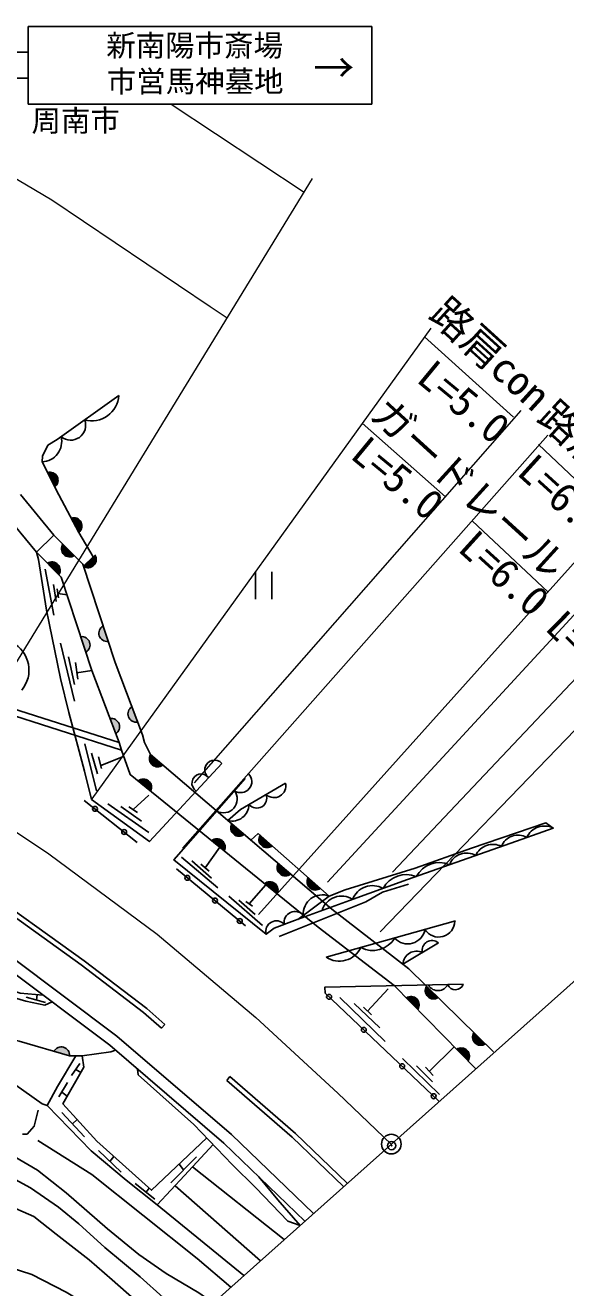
# Model space of a CAD drawing. Units: millimetres at full size, sheet at 1:1000; details may follow other scales. Extents: x 40000 to 680000, y 20000 to 380000.
# Drawn here: x 529498 to 562523, y 243648 to 320826 of the extents above; entities that cross this region are included whole.
import ezdxf
from ezdxf.enums import TextEntityAlignment as Align

# ---------------------------------------------------------------- set-up
doc = ezdxf.new("R2010")
doc.units = ezdxf.units.MM
doc.header["$LTSCALE"] = 1000
doc.header["$PDMODE"] = 32
doc.header["$PDSIZE"] = 500
doc.linetypes.add('CHAIN', pattern=[18.5, 12, -1.5, 3.5, -1.5])
for name, color, linetype, lineweight in [('M-BGD', 7, 'Continuous', 25), ('M-BMK', 2, 'CHAIN', 13), ('M-BMK-OTRS', 5, 'Continuous', 25), ('M-BMK-SRVR', 3, 'Continuous', 25), ('M-STR-HTXT', 7, 'Continuous', 13), ('M-STR-STRC', 7, 'Continuous', 25)]:
    doc.layers.add(name, color=color, linetype=linetype, lineweight=lineweight)
doc.layers.add('M-OTRS', color=6, linetype='Continuous')
doc.styles.add('ＭＳ ゴシック', font='')
doc.styles.get('ＭＳ ゴシック').set_extended_font_data('MS Gothic')

msp = doc.modelspace()

# ---------------------------------------------------------------- hatches: boundary and pattern name
at = {"layer": 'M-BGD'}
for points in [[(531307, 292607, 0.82183), (530859, 293491)], [(532779, 289827, 0.82183), (532312, 290701)], [(531797, 289113, 0.82183), (532495, 288409)], [(531552, 287231, 0.82183), (530854, 287934)], [(533055, 287752, 0.82183), (533757, 288450)], [(534253, 284101, 0.82183), (534562, 283159)], [(533197, 282508, 0.82183), (532888, 283449)], [(536009, 279158, 0.82183), (536359, 278231)], [(535027, 277514, 0.82183), (534677, 278441)], [(537149, 276244, 0.82183), (537902, 275601)], [(537160, 274007, 0.82183), (536391, 274632)], [(542123, 271997, 0.82183), (542876, 271354)], [(541654, 270351, 0.82183), (540886, 270976)], [(543842, 271312, 0.82183), (544586, 270658)], [(544955, 269578, 0.82183), (545709, 268935)], [(546787, 268720, 0.82183), (547531, 268065)], [(544884, 267724, 0.82183), (544116, 268349)], [(554023, 262084, 0.82183), (554730, 261389)], [(553477, 260661, 0.82183), (552785, 261369)], [(556908, 259250, 0.82183), (557614, 258555)], [(532201, 257826, 0.82183), (531250, 258104)], [(556552, 257516, 0.82183), (555859, 258224)]]:
    msp.add_hatch(color=256, dxfattribs=at).paths.add_polyline_path(points)

# ---------------------------------------------------------------- linework, layer by layer
for p, q in [((531253, 289661), (529207, 292141)), ((530188, 288605), (528160, 291055)), ((530188, 288605), (531253, 289661)), ((530720, 287583), (531244, 284758)), ((543565, 287421), (543565, 285744)), ((544565, 287421), (544565, 285744)), ((531232, 286645), (531378, 285598)), ((531439, 286377), (531524, 285817)), ((531482, 286097), (532051, 286000)), ((531659, 283048), (532500, 279516)), ((532146, 282220), (532500, 280527)), ((532561, 281879), (532719, 280856)), ((532659, 281242), (533568, 281380)), ((527473, 279459), (535231, 276972)), ((527351, 279078), (535369, 276508)), ((533132, 276891), (533846, 274023)), ((533538, 276337), (533920, 275057)), ((535369, 276508), (535231, 276972)), ((533982, 276103), (534166, 275390)), ((534121, 275566), (535507, 276131)), ((533107, 273444), (536342, 270872)), ((534549, 273234), (537039, 271474)), ((536096, 272874), (537056, 273750)), ((535340, 273066), (536594, 272177)), ((535829, 273048), (536363, 272701)), ((543278, 271011), (543733, 271408)), ((543733, 271408), (548067, 267594)), ((540485, 269326), (541381, 270574)), ((539044, 269967), (541260, 268094)), ((539677, 269751), (540869, 268677)), ((540235, 269543), (540735, 269110)), ((538737, 269253), (542964, 265776)), ((543177, 267112), (544202, 268279)), ((541928, 267582), (543993, 265784)), ((542544, 267333), (543552, 266459)), ((542969, 267258), (543385, 266966)), ((547881, 263847), (555791, 266072)), ((552577, 263428), (554744, 264727)), ((550408, 260566), (551667, 261921)), ((529547, 261416), (530733, 261077)), ((530190, 261232), (530227, 261572)), ((548724, 261392), (551486, 258696)), ((549589, 261031), (551163, 259547)), ((550169, 260799), (550647, 260334)), ((554190, 256883), (555704, 258383)), ((532326, 256632), (532836, 257350)), ((552557, 257663), (554816, 255470)), ((553409, 257212), (554390, 256244)), ((553951, 257134), (554429, 256631)), ((532581, 256991), (532890, 256812)), ((531549, 255311), (532071, 256191)), ((531726, 255608), (532060, 255351)), ((531723, 254360), (533126, 252866)), ((532377, 253664), (532663, 253933)), ((533973, 252039), (535353, 250707)), ((534663, 251373), (534919, 251665)), ((538393, 250061), (539955, 251660)), ((539174, 250861), (538908, 251207)), ((539718, 251043), (545320, 246594)), ((536208, 250019), (537421, 249056)), ((536876, 249489), (537074, 249742)), ((538650, 249883), (543869, 245300)), ((537567, 248711), (542855, 244396))]:
    msp.add_line(p, q, dxfattribs=at)
for points in [[(535215, 298187), (531447, 295505), (530873, 295150), (530552, 294485), (530529, 294142), (531556, 292115), (532779, 289827), (533638, 288331), (533055, 287752)], [(531253, 289661), (533009, 287891), (534983, 281879), (536654, 277451), (536794, 276979), (537149, 276244), (548226, 266785), (552939, 263148), (558099, 258079)], [(530188, 288605), (531695, 287087), (533568, 281380), (535231, 276972), (535369, 276508), (535914, 275020), (547395, 265682), (552041, 262130), (557026, 257031)], [(541506, 275702), (537082, 270926), (533547, 273498), (533118, 275227), (532170, 278820), (531658, 280883), (530794, 285073), (530302, 288165), (530188, 288605)], [(508809, 276315), (513826, 273612), (520160, 269681), (528608, 263904), (535097, 259026), (542105, 253007), (547104, 248185)], [(508513, 275681), (513475, 273006), (519778, 269095), (528200, 263335), (534658, 258480), (541634, 252489), (546583, 247720)], [(542925, 274775), (538586, 269804), (544212, 265261), (544705, 265634), (545951, 266094), (549316, 267324), (552859, 268598), (559516, 270949), (561758, 271752), (561310, 272069), (556770, 270519), (553332, 269306), (549054, 267980), (548067, 267594), (546147, 266166)], [(541882, 272203), (542657, 272874), (545401, 274498)], [(500293, 271034), (500484, 268683), (502263, 267932), (504783, 266996), (509243, 265871), (513452, 264928), (519818, 263474), (520790, 263393), (521839, 263110), (527239, 261841), (529525, 261158), (530697, 260928), (531149, 261119)], [(530584, 261543), (529183, 261657), (526167, 262633), (523027, 263560), (520749, 264198), (517422, 264954), (513647, 265736), (508644, 266869), (504272, 268181), (501996, 269116), (501060, 269549), (500614, 270233), (500293, 271034)], [(480027, 268887), (482587, 268308), (484985, 267856), (487629, 267554), (490374, 267357), (492909, 266908), (498521, 265669), (501290, 265162), (504030, 264626), (504831, 264662), (512982, 262748), (516373, 261867), (518107, 261517), (519508, 261101), (525432, 259665), (529135, 258722), (532201, 257826), (532978, 257817), (534719, 258076), (535022, 258168)], [(545016, 265119), (550303, 267231), (551327, 267838), (552923, 268326)], [(481110, 267040), (484083, 266161), (488086, 264957), (491964, 264047), (497417, 262358), (500808, 261251), (503856, 260090), (505992, 258971), (508187, 257760), (510693, 255741), (512956, 253462), (514630, 251634), (516636, 249682), (518751, 248195), (520089, 247509), (521799, 246727), (523632, 246161), (527853, 245103), (529906, 244449), (531995, 243378), (534429, 241907), (536254, 240515), (537507, 239628)], [(556253, 262208), (547798, 262017), (547822, 261662), (554789, 255036)], [(523950, 260024), (525992, 258223), (528287, 256471), (530528, 254883), (530832, 254792)], [(532590, 257822), (531476, 255954), (530832, 254792), (533527, 252017), (535666, 250216), (537567, 248711), (539231, 250513), (540971, 252408)], [(540595, 252804), (537222, 249610), (533870, 252601), (531797, 254889), (533077, 257141), (532978, 257817)], [(536361, 257017), (536398, 256671), (539804, 253635), (542138, 251181), (543584, 249748), (545551, 247710), (546286, 247455)], [(529339, 253036), (529609, 253036), (530038, 253521), (530277, 254514)], [(530262, 252644), (533559, 250563), (536681, 248084), (539995, 245434), (542061, 243688)], [(528813, 251664), (530246, 250833), (532006, 249454), (534524, 247252), (536431, 245678), (538107, 244511), (540109, 243339), (540977, 242722)], [(528434, 250512), (529823, 249749), (531534, 248583), (532767, 247546), (534366, 246103), (536516, 244309), (537920, 243062), (539275, 242087), (539849, 241717)], [(546286, 247455), (544930, 249021), (543778, 250423)], [(527470, 249014), (528257, 248774), (530032, 248011), (531389, 246921), (533404, 245347), (534813, 244129), (536182, 242938), (537647, 241606), (538755, 240741)]]:
    msp.add_lwpolyline(points, dxfattribs=at)
for centre in [(533762, 272923), (535544, 271506), (539405, 268704), (541091, 267318), (542606, 266070), (548062, 261433), (550186, 259414), (552526, 257189), (554452, 255356)]:
    msp.add_circle(centre, 150, dxfattribs=at)
for centre, radius, start, end in [((533567, 298296), 1651, 254.64762, 356.23624), ((532273, 296379), 916, 230.16958, 20.71427), ((530498, 295368), 1227, 271.4523, 14.53065), ((530996, 293005), 505, 308.04753, 105.70572), ((532459, 290217), 505, 309.28803, 106.94622), ((532216, 288830), 505, 145.94648, 303.60467), ((531133, 287513), 505, 325.94648, 123.60467), ((533337, 288170), 505, 236.03147, 33.68966), ((534501, 283661), 505, 119.34193, 277.00012), ((532950, 282948), 505, 299.34193, 97.00012), ((527832, 281405), 1894, 319.91399, 62.27475), ((536276, 278729), 505, 121.84821, 279.5064), ((534760, 277943), 505, 301.84821, 99.5064), ((537589, 275997), 505, 150.67511, 308.3333), ((541063, 275303), 596, 41.96604, 232.42164), ((540246, 274491), 566, 36.87066, 237.51702), ((542660, 274596), 680, 235.79021, 44.43914), ((536714, 274243), 505, 332.04801, 129.7062), ((541611, 273521), 841, 240.25443, 37.50108), ((544699, 274333), 722, 228.00028, 13.25811), ((543646, 273578), 610, 220.23956, 21.01883), ((542124, 273233), 1058, 256.79592, 357.34174), ((542563, 271750), 505, 150.67511, 308.3333), ((561231, 270669), 1204, 64.05579, 155.35621), ((541208, 270588), 505, 332.04801, 129.7062), ((544278, 271058), 505, 149.81909, 307.47728), ((559599, 270243), 1073, 59.8889, 159.21615), ((556460, 269118), 1106, 59.27311, 159.62458), ((558068, 269619), 1136, 62.28737, 156.61031), ((545396, 269331), 505, 150.67511, 308.3333), ((554792, 268057), 1578, 66.44007, 152.45762), ((547224, 268466), 505, 149.81909, 307.47728), ((552782, 267300), 1607, 67.66734, 151.72153), ((544438, 267961), 505, 332.04801, 129.7062), ((550724, 266915), 1315, 60.70286, 158.86128), ((547656, 266498), 1170, 69.43482, 183.86425), ((548821, 266347), 1242, 57.02448, 163.07033), ((545983, 265986), 666, 40.60614, 190.54269), ((544845, 265424), 654, 42.32817, 194.43403), ((552869, 265737), 1070, 221.68091, 349.75061), ((554755, 266071), 985, 212.19012, 359.24141), ((550723, 265841), 1575, 242.62247, 328.80905), ((554353, 264267), 604, 49.69145, 192.2005), ((548677, 265080), 1467, 237.16795, 334.26357), ((553400, 263400), 824, 63.83303, 178.05892), ((554445, 261806), 505, 146.67968, 304.33787), ((554719, 262483), 672, 212.1181, 333.88152), ((555784, 262354), 491, 199.90319, 342.68483), ((553061, 260947), 505, 325.52406, 123.18225), ((557330, 258972), 505, 146.67968, 304.33787), ((531698, 257871), 505, 354.88389, 152.54208), ((556136, 257802), 505, 325.52406, 123.18225)]:
    msp.add_arc(centre, radius, start, end, dxfattribs=at)
at = {"layer": 'M-BMK'}
msp.add_lwpolyline([(475776, 296229), (484325, 293645), (491196, 291146), (497636, 288506), (501817, 286757), (508836, 283346), (514411, 280415), (523730, 274815), (526023, 273473), (530932, 270169), (537564, 265262), (543577, 260176), (548590, 255542), (551866, 252430)], dxfattribs=at)
at = {"layer": 'M-BMK-OTRS'}
msp.add_line((525568, 228985), (574747, 272829), dxfattribs=at)
at = {"layer": 'M-BMK-SRVR'}
msp.add_circle((551866, 252430), 600, dxfattribs=at)
at = {"layer": 'M-OTRS'}
msp.add_point((551882, 252336), dxfattribs=at)
at = {"layer": 'M-STR-HTXT'}
for p, q in [((538409, 315994), (546535, 310628)), ((526699, 278189), (547047, 311462)), ((533593, 273540), (554304, 302299)), ((559328, 296867), (553884, 301776)), ((539837, 274517), (559807, 297275)), ((550085, 296504), (555173, 292001)), ((539116, 270514), (561422, 295771)), ((565521, 290769), (560855, 295193)), ((543758, 266467), (565901, 291181)), ((556813, 290529), (561427, 286182)), ((547967, 268442), (567365, 289493)), ((551929, 269044), (569377, 287513)), ((551189, 265406), (570937, 285893))]:
    msp.add_line(p, q, dxfattribs=at)
msp.add_lwpolyline([(482693, 331857), (485775, 330864), (495184, 327647), (503883, 324240), (511105, 321115), (516186, 318672), (524366, 314157), (531116, 310147), (540795, 303623), (541841, 302935)], dxfattribs=at)
at = {"layer": 'M-STR-STRC'}
for p, q in [((529683, 320758), (550683, 320758)), ((529683, 320758), (529683, 316008)), ((550683, 320758), (550683, 316008)), ((528683, 319175), (529683, 319175)), ((528683, 317591), (529683, 317591)), ((550683, 316008), (529683, 316008)), ((537823, 259512), (538022, 259736)), ((541805, 256327), (542002, 256554))]:
    msp.add_line(p, q, dxfattribs=at)
for points in [[(511293, 277560), (516039, 274901), (520957, 271844), (526328, 268117), (532912, 263388), (536733, 260479), (537823, 259512)], [(511439, 277822), (516191, 275160), (521121, 272095), (526501, 268362), (533090, 263629), (536923, 260711), (538022, 259736)], [(541805, 256327), (545805, 252850), (548952, 249832)], [(542002, 256554), (546008, 253071), (549176, 250032)]]:
    msp.add_lwpolyline(points, dxfattribs=at)

# ---------------------------------------------------------------- texts
at = {"layer": 'M-STR-HTXT', "style": 'ＭＳ ゴシック'}
for s, rotation, p in [('路肩con', 317.695, (553699, 302607)), ('L=5.0', 320.477, (552967, 298660)), ('路肩con', 317.695, (560310, 296307)), ('ガードレール', 317.695, (550085, 296504)), ('L=5.0', 320.477, (548925, 293996)), ('L=6.0', 317.793, (559090, 293000)), ('L=6.0', 317.793, (555479, 288336)), ('L=9.0', 315.379, (560791, 283521))]:
    msp.add_text(s, height=1833, rotation=rotation, dxfattribs=at).set_placement(p, align=Align.BOTTOM_LEFT)
at = {"layer": 'M-STR-STRC', "style": 'ＭＳ ゴシック'}
for s, p in [('新南陽市斎場', (539848, 319590)), ('市営馬神墓地', (539880, 317398))]:
    msp.add_text(s, height=1320, dxfattribs=at).set_placement(p, align=Align.MIDDLE_CENTER)
msp.add_text('←', height=1833, rotation=180, dxfattribs=at).set_placement((548356, 318282), align=Align.MIDDLE_CENTER)
msp.add_text('周南市', height=1320, rotation=0.213, dxfattribs=at).set_placement((529882, 313929), align=Align.BOTTOM_LEFT)

doc.saveas('drawing.dxf')
